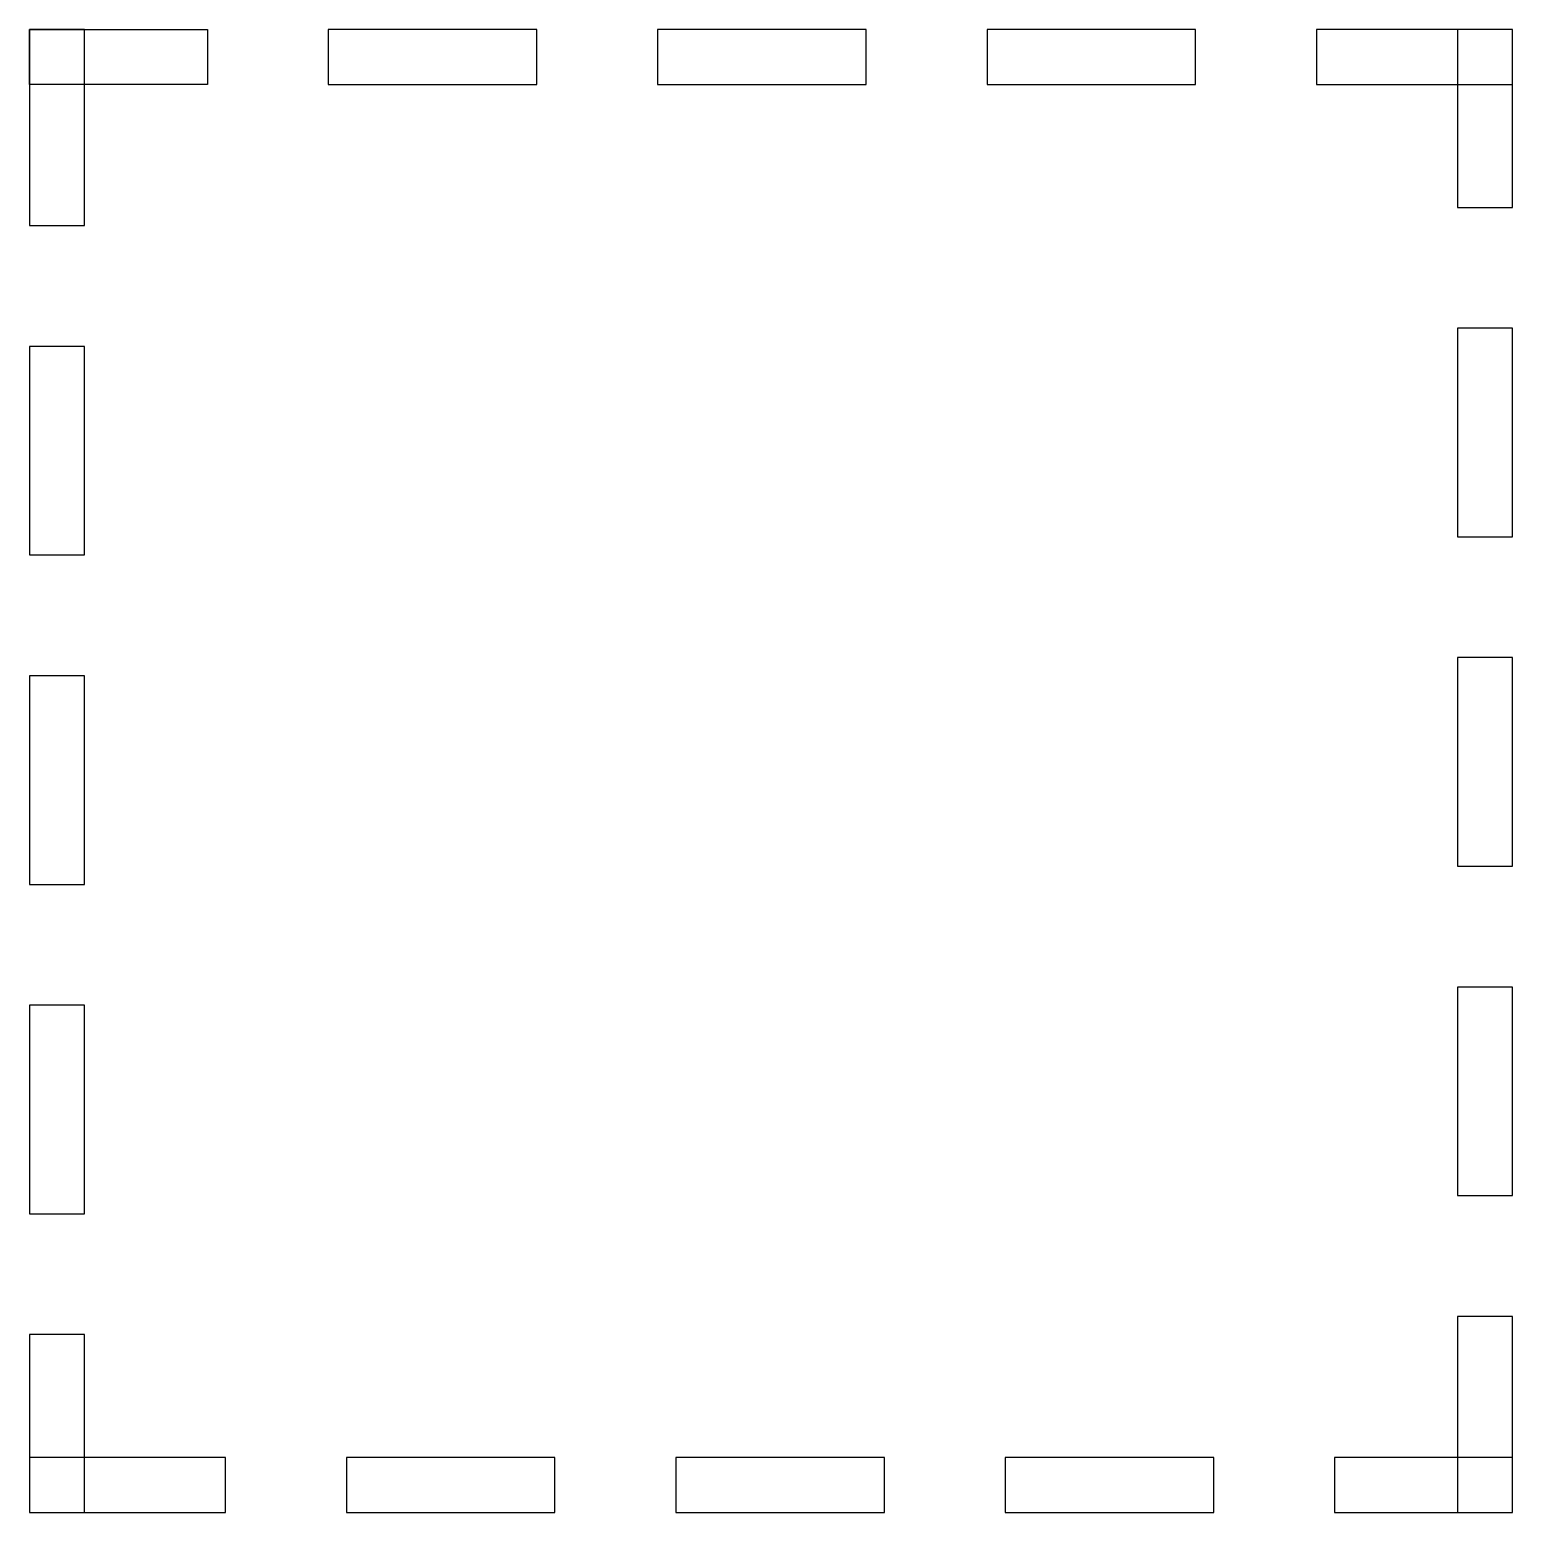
# Model space of a CAD drawing. Header units: millimetres. Extents: x -13.5 to 13.5, y -13.5 to 13.5.
import ezdxf

# ---------------------------------------------------------------- set-up
doc = ezdxf.new("R2010")
doc.units = ezdxf.units.MM
doc.linetypes.add('K5LT_BASIC', pattern=[0])

msp = doc.modelspace()

# ---------------------------------------------------------------- linework, layer by layer
at = {"color": 5, "linetype": 'K5LT_BASIC', "true_color": 0x0000ff}
for p, q in [((-12.505, 13.505), (-13.505, 13.505)), ((-13.505, 13.505), (-13.505, 9.935)), ((-13.505, 12.505), (-13.505, 13.505)), ((-13.505, 13.505), (-10.265, 13.505)), ((-12.505, 9.935), (-12.505, 13.505)), ((-10.265, 13.505), (-10.265, 12.505)), ((-4.265, 13.505), (-8.065, 13.505)), ((-8.065, 13.505), (-8.065, 12.505)), ((-4.265, 12.505), (-4.265, 13.505)), ((1.735, 13.505), (-2.065, 13.505)), ((-2.065, 13.505), (-2.065, 12.505)), ((1.735, 12.505), (1.735, 13.505)), ((7.735, 13.505), (3.935, 13.505)), ((3.935, 13.505), (3.935, 12.505)), ((7.735, 12.505), (7.735, 13.505)), ((13.505, 13.505), (9.935, 13.505)), ((9.935, 13.505), (9.935, 12.505)), ((13.505, 13.505), (12.505, 13.505)), ((12.505, 13.505), (12.505, 10.265)), ((13.505, 10.265), (13.505, 13.505)), ((13.505, 12.505), (13.505, 13.505)), ((-10.265, 12.505), (-13.505, 12.505)), ((-8.065, 12.505), (-4.265, 12.505)), ((-2.065, 12.505), (1.735, 12.505)), ((3.935, 12.505), (7.735, 12.505)), ((9.935, 12.505), (13.505, 12.505)), ((12.505, 10.265), (13.505, 10.265)), ((-13.505, 9.935), (-12.505, 9.935)), ((13.505, 8.065), (12.505, 8.065)), ((12.505, 8.065), (12.505, 4.265)), ((13.505, 4.265), (13.505, 8.065)), ((-12.505, 7.735), (-13.505, 7.735)), ((-13.505, 7.735), (-13.505, 3.935)), ((-12.505, 3.935), (-12.505, 7.735)), ((12.505, 4.265), (13.505, 4.265)), ((-13.505, 3.935), (-12.505, 3.935)), ((13.505, 2.065), (12.505, 2.065)), ((12.505, 2.065), (12.505, -1.735)), ((13.505, -1.735), (13.505, 2.065)), ((-12.505, 1.735), (-13.505, 1.735)), ((-13.505, 1.735), (-13.505, -2.065)), ((-12.505, -2.065), (-12.505, 1.735)), ((12.505, -1.735), (13.505, -1.735)), ((-13.505, -2.065), (-12.505, -2.065)), ((13.505, -3.935), (12.505, -3.935)), ((12.505, -3.935), (12.505, -7.735)), ((13.505, -7.735), (13.505, -3.935)), ((-12.505, -4.265), (-13.505, -4.265)), ((-13.505, -4.265), (-13.505, -8.065)), ((-12.505, -8.065), (-12.505, -4.265)), ((12.505, -7.735), (13.505, -7.735)), ((-13.505, -8.065), (-12.505, -8.065)), ((12.505, -9.935), (12.505, -13.505)), ((13.505, -9.935), (12.505, -9.935)), ((13.505, -13.505), (13.505, -9.935)), ((-12.505, -10.265), (-13.505, -10.265)), ((-13.505, -10.265), (-13.505, -13.505)), ((-12.505, -13.505), (-12.505, -10.265)), ((-9.935, -12.505), (-13.505, -12.505)), ((-13.505, -12.505), (-13.505, -13.505)), ((-9.935, -13.505), (-9.935, -12.505)), ((-3.935, -12.505), (-7.735, -12.505)), ((-7.735, -12.505), (-7.735, -13.505)), ((-3.935, -13.505), (-3.935, -12.505)), ((2.065, -12.505), (-1.735, -12.505)), ((-1.735, -12.505), (-1.735, -13.505)), ((2.065, -13.505), (2.065, -12.505)), ((8.065, -12.505), (4.265, -12.505)), ((4.265, -12.505), (4.265, -13.505)), ((8.065, -13.505), (8.065, -12.505)), ((13.505, -12.505), (10.265, -12.505)), ((10.265, -12.505), (10.265, -13.505)), ((13.505, -13.505), (13.505, -12.505)), ((-13.505, -13.505), (-12.505, -13.505)), ((-13.505, -13.505), (-9.935, -13.505)), ((-7.735, -13.505), (-3.935, -13.505)), ((-1.735, -13.505), (2.065, -13.505)), ((4.265, -13.505), (8.065, -13.505)), ((10.265, -13.505), (13.505, -13.505)), ((12.505, -13.505), (13.505, -13.505))]:
    msp.add_line(p, q, dxfattribs=at)

doc.saveas('drawing.dxf')
